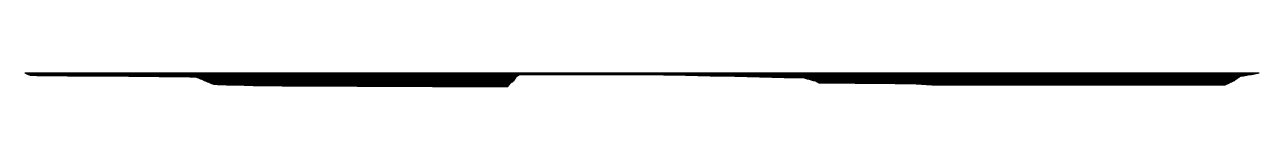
# Model space of a CAD drawing. Header units: inches. Extents: x -177 to 275, y 0 to 5.
import ezdxf

# ---------------------------------------------------------------- set-up
doc = ezdxf.new("R2010")
doc.units = ezdxf.units.IN
doc.header["$MEASUREMENT"] = 0
doc.layers.add('WSZ', color=80, linetype='Continuous')

msp = doc.modelspace()

# ---------------------------------------------------------------- linework, layer by layer
at = {"layer": 'WSZ'}
for p, q in [((275.14, 5), (-176.82, 5)), ((274.56, 4.9), (-176.56, 4.9)), ((273.98, 4.8), (-176.31, 4.8)), ((273.41, 4.7), (-176.05, 4.7)), ((272.83, 4.6), (-175.8, 4.6)), ((272.25, 4.5), (-175.55, 4.5)), ((4.39, 4.4), (-175.29, 4.4)), ((4.21, 4.3), (-175.04, 4.3)), ((4.04, 4.2), (-174.78, 4.2)), ((3.87, 4.1), (-172.34, 4.1)), ((3.69, 4), (-161.14, 4)), ((3.52, 3.9), (-149.95, 3.9)), ((3.35, 3.8), (-138.75, 3.8)), ((3.27, 3.7), (-127.56, 3.7)), ((3.21, 3.6), (-116.36, 3.6)), ((3.14, 3.5), (-113.93, 3.5)), ((3.08, 3.4), (-113.69, 3.4)), ((3.01, 3.3), (-113.45, 3.3)), ((2.95, 3.2), (-113.21, 3.2)), ((2.88, 3.1), (-112.97, 3.1)), ((2.81, 3), (-112.74, 3)), ((2.75, 2.9), (-112.5, 2.9)), ((2.68, 2.8), (-112.26, 2.8)), ((2.62, 2.7), (-112.02, 2.7)), ((2.55, 2.6), (-111.78, 2.6)), ((2.49, 2.5), (-111.54, 2.5)), ((2.42, 2.4), (-111.3, 2.4)), ((2.36, 2.3), (-111.06, 2.3)), ((2.29, 2.2), (-110.83, 2.2)), ((2.18, 2.1), (-110.59, 2.1)), ((2.03, 2), (-110.35, 2)), ((1.88, 1.9), (-110.11, 1.9)), ((1.73, 1.8), (-109.87, 1.8)), ((1.58, 1.7), (-109.63, 1.7)), ((1.43, 1.6), (-109.39, 1.6)), ((1.28, 1.5), (-109.16, 1.5)), ((1.13, 1.4), (-108.92, 1.4)), ((1.04, 1.3), (-108.68, 1.3)), ((0.96, 1.2), (-108.44, 1.2)), ((0.88, 1.1), (-108.2, 1.1)), ((0.8, 1), (-107.96, 1)), ((0.72, 0.9), (-107.72, 0.9)), ((0.64, 0.8), (-106.27, 0.8)), ((0.56, 0.7), (-103, 0.7)), ((0.48, 0.6), (-99.72, 0.6)), ((0.4, 0.5), (-96.45, 0.5)), ((0.32, 0.4), (-93.17, 0.4)), ((0.24, 0.3), (-82.62, 0.3)), ((0.16, 0.2), (-55.08, 0.2)), ((0.08, 0.1), (-27.54, 0.1)), ((271.68, 4.4), (16.57, 4.4)), ((271.1, 4.3), (56.99, 4.3)), ((270.52, 4.2), (65.09, 4.2)), ((269.95, 4.1), (69.6, 4.1)), ((269.37, 4), (74.1, 4)), ((268.79, 3.9), (78.61, 3.9)), ((268.22, 3.8), (83.12, 3.8)), ((267.99, 3.7), (87.63, 3.7)), ((267.85, 3.6), (92.14, 3.6)), ((267.71, 3.5), (96.65, 3.5)), ((267.57, 3.4), (101.16, 3.4)), ((267.43, 3.3), (105.66, 3.3)), ((267.29, 3.2), (108.52, 3.2)), ((267.15, 3.1), (108.88, 3.1)), ((267.01, 3), (109.24, 3)), ((266.87, 2.9), (109.61, 2.9)), ((266.73, 2.8), (109.97, 2.8)), ((266.59, 2.7), (110.34, 2.7)), ((266.45, 2.6), (110.7, 2.6)), ((266.31, 2.5), (111.06, 2.5)), ((266.17, 2.4), (111.43, 2.4)), ((266.03, 2.3), (111.79, 2.3)), ((265.89, 2.2), (112.16, 2.2)), ((265.69, 2.1), (112.52, 2.1)), ((265.47, 2), (112.88, 2)), ((265.26, 1.9), (113.06, 1.9)), ((265.04, 1.8), (113.22, 1.8)), ((264.83, 1.7), (113.37, 1.7)), ((264.62, 1.6), (113.53, 1.6)), ((264.4, 1.5), (113.69, 1.5)), ((264.19, 1.4), (113.84, 1.4)), ((263.97, 1.3), (127.14, 1.3)), ((263.76, 1.2), (141.88, 1.2)), ((263.54, 1.1), (147.63, 1.1)), ((263.33, 1), (149.53, 1)), ((263.11, 0.9), (151.42, 0.9)), ((262.9, 0.8), (153.31, 0.8)), ((262.68, 0.7), (155.2, 0.7)), ((262.47, 0.6), (177.62, 0.6))]:
    msp.add_line(p, q, dxfattribs=at)

doc.saveas('drawing.dxf')
